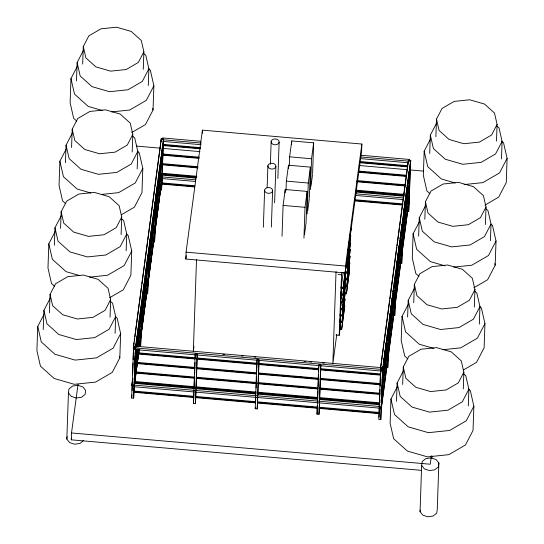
<?xml version="1.0" encoding="UTF-8"?>
<svg xmlns="http://www.w3.org/2000/svg" width="544" height="544" viewBox="0 0 544 544"><rect width="100%" height="100%" fill="white"/><g stroke="black" fill="none" stroke-linecap="round" stroke-linejoin="round"><path stroke-width="0.82" d="M43.806 314.772L37.747 326.414L36.904 350.622L40.44 366.146L54.142 378.474L74.331 384.309L95.594 382.085L112.248 372.402L119.816 357.85L120.659 333.642L117.123 318.124L115.253 316.438M43.234 329.596L43.908 310.4L50.456 297.806M55.257 231.431L48.824 243.8L47.974 268.008L51.517 283.526L54.631 286.328M49.422 312.746L50.062 294.379L55.597 283.744L67.762 276.665L83.3 275.046L98.056 279.31L108.066 288.32L110.65 299.662L110.038 317.186M54.366 245.31L54.978 227.78L61.146 215.927M65.953 149.546L59.894 161.187L59.051 185.395L62.587 200.913L65.702 203.714M60.554 228.46L61.139 211.766L66.667 201.13L78.832 194.052L94.377 192.426L109.126 196.69L119.143 205.7L121.727 217.042L121.115 234.573M65.443 162.697L66.055 145.166L72.604 132.573M77.404 66.205L70.972 78.574L70.122 102.782L73.664 118.3L76.779 121.101M71.57 147.512L72.209 129.152L77.744 118.517L89.91 111.438L105.448 109.813L120.204 114.077L130.213 123.087L132.797 134.429L132.185 151.96M76.486 80.92L77.126 62.553L83.674 49.96M83.518 440.558L79.907 443.455L74.589 444.224L69.598 442.558L66.837 439.103L68.449 392.884L68.979 388.953L72.59 386.05L77.908 385.288L82.899 386.954L85.66 390.408L85.129 394.339L81.518 397.242L76.201 398.011L71.21 396.345L68.449 392.884M82.674 64.063L83.286 46.532L88.815 35.904L100.98 28.825L116.525 27.2L131.274 31.464L141.284 40.474L143.874 51.816L143.262 69.346M421.566 470.363L71.278 439.831L71.516 432.956L78.05 384.2M115.076 333.343L115.654 316.649L112.594 303.219L110.099 300.975M126.147 250.73L126.732 234.036L123.665 220.606L121.795 218.919M126.33 233.825L128.194 235.511L131.736 251.029L130.886 275.237L123.318 289.789L109.568 297.786M137.19 168.953L137.802 151.422L134.742 137.992L132.246 135.742M133.307 346.895L135.701 347.099L163.608 138.91L161.214 138.706L133.253 348.541L134.042 342.666M134.191 386.634L133.647 398.147L131.655 397.977L133.579 347.011M131.906 394.849L131.655 397.977M132.056 390.653L132.464 378.903M132.614 374.707L133.022 362.957M133.137 359.604L133.545 347.854M381.473 371.056L381.766 367.669L134.62 346.134L134.388 347.868L134.334 349.513L381.473 371.056L381.704 369.322M133.647 398.147L135.374 348.636L133.382 348.459M134.28 384.112L135.483 349.704M137.401 151.212L139.271 152.891L142.807 168.416L141.964 192.624L134.395 207.176L121.366 214.751M140.495 296.643L140.556 294.964L140.359 296.412M148.294 85.503L148.879 68.809L145.812 55.379L143.317 53.128M139.298 345.984L140.624 346.1L141.005 335.192M141.066 333.513L142.351 296.589M142.548 295.14L140.624 346.1M131.716 132.559L145.466 124.556L153.034 110.004L153.884 85.796L150.341 70.278L148.471 68.598M148.009 282.302L147.601 294.052L148.172 281.697M148.07 280.629L149.274 246.214M148.233 280.017L149.525 243.093M153.245 241.89L154.578 242.005L156.278 193.331M155.149 229.65L154.578 242.005M155.237 227.134L156.502 191.046M161.214 138.706L160.936 142.032M161.228 141.95L161.289 140.27M160.222 189.842L161.554 189.958L163.282 140.447M162.098 178.446L161.554 189.958M162.214 175.086L163.241 145.71M163.302 144.031L163.39 141.515M185.83 259.046L186.068 252.171L202.422 130.145L361.869 144.044L361.631 150.919L345.277 272.945L185.83 259.046L186.279 255.68M193.304 351.716L196.527 259.454M202.32 133.205L202.422 130.145M193.44 403.362L195.167 353.845L197.159 354.015L195.432 403.532L193.44 403.362L193.78 397.718M193.841 396.039L193.929 393.523M194.099 388.484L194.487 377.577M194.602 374.218L195.01 362.467M195.16 358.272L195.303 354.076M195.976 392.013L195.432 403.532M196.064 389.497L196.445 378.59M196.506 376.91L197.268 355.089M255.224 408.748L256.952 359.23L258.944 359.4L257.217 408.918L255.224 408.748L255.422 407.3M255.626 401.424L255.768 397.229M256.095 387.994L256.503 376.244M256.652 372.048L257.033 361.141M263.344 227.229L264.642 190.094M257.761 397.399L257.217 408.918M257.849 394.883L259.053 360.475M267.131 187.748L267.9 165.804M270.361 164.302L271.157 141.515M271.347 227.079L272.619 190.788A4.005 2.91 2 0 0 266.975 187.762A4.005 2.91 2 0 0 266.302 192.766A4.005 2.91 2 0 0 272.619 190.788M274.604 202.79L275.869 166.498A4.005 2.91 2 0 0 270.225 163.472A4.005 2.91 2 0 0 269.559 168.484A4.005 2.91 2 0 0 275.869 166.498M277.862 178.5L279.126 142.208A4.005 2.91 2 0 0 273.482 139.182A4.005 2.91 2 0 0 272.809 144.194A4.005 2.91 2 0 0 279.126 142.208M282.023 236.212L283.098 205.408L285.226 189.509L307.156 191.42L306.048 223.054L304.477 234.77M285.11 192.834L285.226 189.509M286.035 190.278L286.355 181.118L288.483 165.22L310.406 167.13L309.332 197.928M288.368 168.545L288.483 165.22M289.286 165.988L289.612 156.835L291.74 140.93L313.664 142.841L312.589 173.645M291.625 144.262L291.74 140.93M303.946 238.122L305.021 207.318L307.156 191.42M307.204 213.833L308.278 183.029L310.406 167.13M310.454 189.543L311.535 158.746L313.664 142.841M317.009 414.127L318.736 364.616L320.729 364.786L319.002 414.304L317.009 414.127L317.438 405.974M317.676 399.255L317.968 390.864M318.111 386.668L318.526 374.918M318.641 371.559L318.696 369.886M318.757 368.206L318.845 365.684M319.546 402.784L319.002 414.304M319.634 400.268L320.865 365.024M336.042 271.619L332.819 363.875L336.763 334.465M336.008 335.022L339.191 335.301L341.646 272.258M340.537 322.116L339.626 329.412L341.625 329.589L344.746 305.769L341.625 329.589M341.863 322.708L344.984 298.887L341.863 322.708L339.871 322.538L340.782 315.241M341.02 308.36L340.109 315.656L342.101 315.833L345.202 292.699L345.229 292.012L343.896 291.897M342.339 308.958L345.467 285.138L342.339 308.958L340.347 308.781L341.258 301.485M341.503 294.61L340.592 301.906L342.584 302.076L345.685 278.943L345.705 278.256L344.379 278.14M342.822 295.202L345.95 271.381L342.822 295.202L340.83 295.025L341.741 287.728M343.176 272.456L341.068 288.15L343.06 288.327L346.161 265.193M342.101 315.833L345.229 292.012M342.584 302.076L345.705 278.256M343.06 288.327L345.522 269.464M344.733 278.433L344.794 276.753M345.277 272.945L345.515 266.064L361.869 144.044M344.434 293.556L346.426 293.733L349.554 269.912L348.221 269.797M346.671 286.858L349.792 263.038L346.671 286.858L345.338 286.736M344.916 279.806L346.909 279.976L350.03 256.156L348.704 256.04M347.147 273.102L350.275 249.281L347.147 273.102L345.821 272.986M347.392 266.22L350.513 242.406L347.392 266.22L186.068 252.171M349.554 269.912L346.426 293.733M350.03 256.156L346.909 279.976M379.018 417.228L379.338 408M379.576 401.282L379.984 389.538M380.1 386.179L380.48 375.265M380.786 419.689L382.52 370.172L380.521 370.002L378.794 419.512L380.786 419.689L382.65 370.41M381.548 405.776L381.487 407.429L409.448 197.594L381.024 409.564M382.84 368.642L382.786 370.294L410.747 160.453L408.354 160.249L380.453 368.438L382.84 368.642L410.747 160.453M387.444 319.634L387.498 317.954M386.437 367.526L387.763 367.642L389.49 318.124M389.626 318.362L387.763 367.642M394.584 266.975L394.672 264.459L394.475 265.907M397.399 386.621L390.966 398.99L390.116 423.198L393.659 438.722L407.354 451.051L427.543 456.885L448.814 454.662L465.46 444.978L473.028 430.426L473.878 406.218L470.336 390.701L468.472 389.014M393.414 315.479L394.74 315.595L395.121 304.688M395.182 303.008L396.467 266.077M396.637 265.472L394.74 315.595M401.588 214.091L401.649 212.412L401.452 213.86M396.481 401.336L397.12 382.976L403.288 371.124M400.391 263.432L401.717 263.548L402.125 251.797M402.186 250.118L403.444 214.03M403.641 212.588L401.717 263.548M408.095 304.735L402.036 316.377L401.193 340.585L404.729 356.102L407.844 358.904M409.612 161.133L409.666 159.48L360.577 155.203M402.669 384.486L403.281 366.955L408.809 356.32L420.974 349.241L436.519 347.623L451.268 351.886L461.285 360.896L463.869 372.239L463.284 388.933M407.368 211.385L408.694 211.5L409.102 199.75M409.163 198.07L410.366 163.662M409.265 199.145L408.694 211.5M409.326 197.465L410.618 160.541L409.285 160.426M407.612 317.057L408.197 300.356L414.358 288.504M419.166 222.122L413.114 233.764L412.264 257.972L415.806 273.489L418.921 276.291M413.712 302.702L414.351 284.342L419.886 273.707L432.052 266.628L447.59 265.003L462.346 269.266L472.355 278.276L474.939 289.619L474.327 307.149M418.628 236.11L419.268 217.743L425.816 205.149M430.617 138.781L424.184 151.15L423.341 175.358L426.877 190.876L429.991 193.678M424.816 219.252L425.428 201.729L430.957 191.094L443.122 184.015L458.667 182.39L473.416 186.653L483.426 195.663L486.016 207.006L485.404 224.536M429.699 153.496L430.345 135.13L436.506 123.277M420.05 511.68L421.661 465.46L422.192 461.53L425.802 458.626L431.12 457.864L436.111 459.53L438.872 462.985L437.26 509.198L436.73 513.128L433.119 516.032L427.802 516.8L422.81 515.134L420.05 511.68L420.26 510.102M435.887 136.639L436.499 119.109L442.027 108.48L454.199 101.402L469.737 99.776L484.493 104.04L494.503 113.05L497.087 124.392L496.502 141.086M468.289 405.919L468.874 389.225L465.807 375.795L463.937 374.109M479.332 324.142L479.944 306.612L476.884 293.182L474.388 290.938M479.543 306.401L481.413 308.088L484.949 323.605L484.106 347.813L476.537 362.365L463.502 369.94M490.436 240.693L491.021 223.999L487.954 210.569L485.459 208.318M473.851 287.749L487.608 279.752L495.176 265.2L496.026 240.992L492.483 225.468L491.239 224.346M501.48 158.916L502.092 141.386L499.032 127.956L497.155 126.269M501.69 141.175L503.56 142.854L507.096 158.372L506.253 182.58L498.685 197.132L484.928 205.136M66.837 439.103L67.15 436.744M71.278 439.831L71.502 438.151M134.266 340.986L134.606 338.47M134.83 336.79L141.692 285.586M141.916 283.907L144.391 265.438M144.616 263.758L147.655 241.094M147.88 239.414L154.741 188.204M154.972 186.524L157.447 168.055M157.672 166.382L160.704 143.711M135.68 346.154L136.578 339.442M136.789 338.259L137.088 335.553M137.353 334.057L137.652 331.357M137.911 329.861L138.251 327.345M138.475 325.666L138.815 323.143M138.944 321.81L139.284 319.294M139.488 318.111L139.842 315.098M140.053 313.908L140.352 311.209M140.617 309.713L140.971 306.7M141.175 305.517L141.515 303.001M142.208 297.466L142.542 294.95M142.752 293.767L143.67 286.552M143.874 285.369L144.214 282.853M144.439 281.173L144.738 278.467M145.003 276.978L145.248 274.802M145.472 273.122L146.316 266.716M146.581 265.22L146.934 262.208M147.138 261.025L147.438 258.318M147.703 256.829L148.043 254.306M148.267 252.627L148.6 250.111M149.28 245.072L149.634 242.06M149.838 240.876L150.144 238.177M150.402 236.681L150.702 233.974M150.967 232.485L151.307 229.962M151.531 228.283L151.864 225.767M151.994 224.434L152.334 221.911M152.544 220.728L152.898 217.716M153.102 216.532L153.401 213.833M153.666 212.337L154.02 209.324M154.231 208.141L154.564 205.618M154.795 203.939L155.128 201.423M155.258 200.09L155.598 197.567M155.802 196.384L156.72 189.176M156.93 187.993L157.27 185.47M157.495 183.79L157.794 181.091M158.052 179.595L158.297 177.419M158.522 175.746L159.365 169.34M159.63 167.844L159.984 164.832M160.194 163.649L160.494 160.942M160.759 159.446L161.058 156.747M161.316 155.251L161.656 152.735M161.786 151.395L162.574 145.52M135.871 347.072L163.438 141.406M134.613 361.128L135.007 358.299M135.177 356.932L136.19 349.377M136.53 346.861L141.311 311.29M141.705 308.244L148.396 258.407M148.736 255.884L155.258 207.196M155.822 203L162.234 155.149M134.654 361.318L136.224 349.561M136.564 347.045L141.29 311.787M141.739 308.428L148.383 258.903M148.832 255.544L155.244 207.692M155.808 203.497L162.221 155.645M132.464 380.671L131.954 385.682L132.518 381.48M134.613 368.24L136.53 353.967M136.864 351.451L137.088 349.772M137.544 346.412L139.794 329.623M141.705 315.357L146.656 278.419M148.233 266.662L148.566 264.146M148.791 262.466L153.632 226.372M155.319 213.778L160.718 173.482M134.654 368.424L137.244 349.119M137.482 346.943L140.971 320.919M141.739 315.54L147.948 268.872M148.267 266.852L155.04 215.988M155.264 214.309L161.901 164.778M134.089 379.732L138.142 349.513M138.482 346.99L140.746 329.705M141.182 326.842L147.614 278.501M148.267 273.958L154.7 225.617M155.264 221.415L161.677 173.57M133.545 390.544L133.776 388.865M134.402 384.241L139.06 349.411M139.468 346.46L162.309 176.052M133.532 391.041L133.756 389.361M134.769 381.806L138.366 354.94M138.598 353.26L138.931 350.744M139.495 346.548L140.284 340.673M140.617 338.15L147.261 288.626M147.71 285.267L154.122 237.415M154.795 232.376L161.214 184.532M134.572 384.207L139.189 349.792M139.638 346.433L162.139 178.541M193.644 349.194L193.984 346.678M307.734 210.48L309.305 198.764M310.991 186.191L312.562 174.474M340.83 295.025L341.714 288.415M340.809 300.254L341.584 294.467M345.732 268.11L346.079 265.329M347.895 251.784L348.779 245.174M349.003 243.522L349.33 241.04M349.554 239.387L349.887 236.912M350.105 235.26L350.438 232.778M350.662 231.125L350.996 228.65L350.635 231.812M340.347 308.781L341.346 301.349M347.868 252.47L350.418 233.464M340.333 314.004L340.993 309.046M339.871 322.538L340.864 315.098M339.742 328.59L340.626 321.98M339.191 335.301L340.32 326.89M344.114 298.608L344.338 296.922M380.616 368.404L383.772 344.903M383.996 343.223L386.471 324.754M386.696 323.075L389.735 300.41M389.96 298.731L396.821 247.52M397.045 245.84L399.52 227.378M399.745 225.699L402.784 203.028M403.009 201.355L408.184 162.738M409.666 159.48L409.435 161.214L360.346 156.937M382.146 372.735L382.486 370.212M382.656 368.846L383.044 366.017M383.214 364.65L383.5 362.658M383.778 360.454L384.118 357.932M384.282 356.782L384.622 354.266M384.846 352.587L385.186 350.071M385.41 348.391L385.744 345.868M385.914 344.502L386.199 342.509M386.478 340.306L386.818 337.783M387.042 336.104L387.321 334.118M387.546 332.438L387.886 329.922M388.11 328.243L388.45 325.72M389.178 320.158L389.518 317.642M389.742 315.962L390.082 313.439M390.306 311.76L390.585 309.774M390.81 308.094L391.204 305.048M391.374 303.899L391.707 301.376M391.938 299.696L392.217 297.493M392.442 295.814L392.782 293.291M393.006 291.618L393.285 289.626M393.57 287.416L393.849 285.43M394.074 283.75L394.414 281.234M394.638 279.555L394.971 277.032M395.196 275.352L395.427 273.673M396.27 267.267L396.549 265.282M396.834 263.072L397.168 260.556M397.338 259.406L397.671 256.884M397.902 255.211L398.235 252.688M398.46 251.008L398.8 248.492M398.97 247.126L399.248 245.133M399.534 242.923L399.867 240.407M400.092 238.728L400.377 236.742M400.656 234.532L400.935 232.54M401.159 230.86L401.499 228.344M401.724 226.664L402.064 224.148M402.288 222.469L402.512 220.789M403.356 214.384L403.634 212.391M403.92 210.188L404.26 207.665M404.423 206.516L404.763 204M404.988 202.32L405.328 199.804M405.552 198.125L405.831 195.915M406.055 194.235L406.341 192.25M406.62 190.04L406.898 188.047M407.184 185.844L407.463 183.852M407.687 182.172L408.027 179.656M408.252 177.976L408.53 175.766M408.816 173.781L409.149 171.258M409.374 169.578L409.598 167.906M382.126 373.232L383.03 366.513M383.255 364.834L383.595 362.318M383.819 360.638L384.152 358.115M384.377 356.436L384.601 354.763M384.832 353.083L385.73 346.365M385.954 344.685L386.294 342.169M386.519 340.49L386.852 337.974M387.076 336.294L387.308 334.614M387.641 332.092L388.43 326.216M389.218 320.341L389.558 317.825M389.783 316.146L390.116 313.623M390.34 311.95L390.68 309.427M390.905 307.748L391.694 301.872M391.918 300.193L392.258 297.677M392.482 295.997L392.816 293.481M393.04 291.802L393.38 289.279M393.604 287.599L393.944 285.083M394.169 283.404L394.393 281.724M394.618 280.044L394.958 277.528M395.182 275.849L395.522 273.333M396.304 267.458L396.644 264.935M396.868 263.255L397.208 260.739M397.433 259.06L397.657 257.38M397.882 255.7L398.779 248.989M399.004 247.309L399.344 244.786M399.568 243.114L399.908 240.591M400.132 238.911L400.357 237.232M400.697 234.716L401.486 228.84M401.71 227.161L402.043 224.645M402.268 222.965L402.608 220.442M403.396 214.567L403.73 212.051M403.961 210.372L404.743 204.496M404.967 202.817L405.307 200.301M405.532 198.621L405.872 196.098M406.096 194.419L406.436 191.903M406.66 190.223L406.994 187.707M407.218 186.028L407.449 184.348M407.782 181.832L408.007 180.152M408.231 178.473L408.571 175.95M408.796 174.277L409.136 171.754M409.36 170.075L409.693 167.559M410.421 161.983L410.618 160.541M382.133 380.338L388.45 332.833M388.654 331.65L388.994 329.134M389.218 327.454L395.427 280.786M395.746 278.759L402.512 227.902M402.832 225.876L409.476 176.344M379.154 405.572L379.379 403.893M379.719 401.377L379.943 399.697M381.589 391.15L388.11 342.462M388.674 338.266L395.087 290.414M395.706 285.688L402.064 238.367M402.234 237L402.512 235.008M402.798 232.798L409.156 185.477M381.568 391.646L388.096 342.958M388.661 338.756L395.073 290.911M395.746 285.872L402.05 238.864M402.274 237.184L402.499 235.504M402.832 232.988L409.027 186.816M381.024 402.458L387.777 352.09M388.096 350.064L394.862 299.2M395.182 297.18L401.73 247.996M402.274 244.29L408.707 195.949M431.392 455.818L430.27 464.222L71.516 432.956M431.718 458.49L432.058 455.974M438.872 462.985L438.348 466.915L434.731 469.819L429.413 470.587L424.422 468.921L421.661 465.46M143.874 51.816L138.339 62.451L126.174 69.53L110.629 71.148L95.88 66.885L85.87 57.875L83.286 46.532M148.879 68.809L142.324 81.403L127.922 89.78L109.514 91.705L92.045 86.652L80.186 75.983L77.126 62.553M153.884 85.796L146.309 100.348L129.662 110.038L111.67 111.914M132.797 134.429L127.269 145.064L115.104 152.143L99.559 153.768L84.81 149.498L74.793 140.488L72.209 129.152M137.802 151.422L131.254 164.016L116.844 172.394L98.437 174.318L80.968 169.266L69.115 158.596L66.055 145.166M142.807 168.416L135.238 182.968L118.592 192.651L101.408 194.446M121.727 217.042L116.192 227.678L104.026 234.756L88.488 236.382L73.732 232.118L63.723 223.108L61.139 211.766M126.732 234.036L120.176 246.629L105.774 255.007L87.366 256.931L69.897 251.886L58.045 241.216L54.978 227.78M131.736 251.029L124.168 265.581L107.515 275.264L89.522 277.148M110.65 299.662L105.121 310.291L92.956 317.37L77.411 318.995L62.662 314.731L52.646 305.721L50.062 294.379M115.654 316.649L109.106 329.242L94.697 337.627L76.296 339.544L58.82 334.499L46.968 323.83L43.908 310.4M120.659 333.642L113.091 348.194L96.444 357.877L75.174 360.101L54.985 354.266L41.29 341.938L37.747 326.414M497.087 124.392L491.558 135.028L479.386 142.106L463.848 143.725L449.092 139.461L439.083 130.451L436.499 119.109M502.092 141.386L495.543 153.979L481.134 162.357L462.726 164.281L445.257 159.229L433.405 148.56L430.345 135.13M507.096 158.372L499.528 172.924L482.875 182.614L464.066 184.579M486.016 207.006L480.481 217.641L468.316 224.72L452.771 226.345L438.022 222.074L428.012 213.064L425.428 201.729M491.021 223.999L484.466 236.592L470.064 244.97L451.656 246.894L434.187 241.842L422.328 231.173L419.268 217.743M496.026 240.992L488.451 255.544L471.804 265.227L453.812 267.104M474.939 289.619L469.411 300.254L457.246 307.333L441.701 308.958L426.945 304.694L416.935 295.684L414.351 284.342M479.944 306.612L473.396 319.206L458.986 327.583L440.579 329.508L423.11 324.462L411.257 313.793L408.197 300.356M484.949 323.605L477.38 338.157L460.734 347.84L442.734 349.724M463.869 372.239L458.334 382.867L446.168 389.946L430.63 391.571L415.874 387.308L405.865 378.298L403.281 366.955M468.874 389.225L462.318 401.819L447.916 410.203L429.508 412.121L412.039 407.075L400.187 396.406L397.12 382.976M473.878 406.218L466.303 420.77L449.657 430.454L428.386 432.677L408.204 426.843L394.502 414.514L390.966 398.99M200.614 141.263L162.527 137.945L162.296 139.679L201.226 143.072M161.48 138.822L162.812 138.938M163.084 141.399L201.171 144.718M360.291 158.59L408.53 162.792M163.098 144.371L200.342 147.614M359.462 161.48L407.701 165.689M163.084 144.86L164.778 145.01M362.828 162.275L364.521 162.418M163.01 145.064L200.246 148.308M360.21 162.248L407.606 166.382M162.989 145.554L200.233 148.804M360.196 162.744L407.592 166.879M289.612 156.835L311.535 158.746M136.503 146.091L160.194 148.158M162.731 148.376L199.961 151.62M359.033 165.485L407.259 169.687M409.795 169.912L423.334 171.095M162.765 153.993L199.158 157.168M359.122 171.108L406.518 175.243M195.758 157.366L197.452 157.515M162.67 154.693L199.063 157.862M359.026 171.802L406.429 175.936M162.656 155.183L199.05 158.358M358.163 172.224L406.409 176.433M162.425 163.622L197.975 166.722M357.095 180.594L405.334 184.797M162.336 164.315L197.88 167.416M357 181.288L405.246 185.49M162.316 164.812L197.866 167.912M356.986 181.778L405.226 185.987M286.355 181.118L308.278 183.029M162.092 173.25L196.792 176.276M355.912 190.148L404.151 194.351M373.667 192.188L375.36 192.338M161.153 173.869L196.697 176.97M355.817 190.842L404.063 195.044M161.983 174.44L196.683 177.466M355.803 191.332L404.042 195.541M162.078 175.154L195.935 178.106M355.898 192.046L404.138 196.248M160.997 176.814L195.697 179.84M355.66 193.78L403.063 197.914M161.786 178.541L195.643 181.485M355.606 195.432L403.002 199.56M161.758 182.879L194.766 185.756M354.729 199.702L402.968 203.905M161.738 183.376L164.274 183.593M161.663 183.573L194.67 186.449M354.634 200.396L402.88 204.598M161.643 184.069L194.657 186.946M354.62 200.886L402.859 205.095M283.098 205.408L305.021 207.318M345.42 265.363L347.412 265.533M345.841 272.299L347.174 272.415M338.116 274.502L341.306 274.781M344.937 279.113L346.929 279.29M345.365 286.049L346.691 286.164M341.095 287.463L343.087 287.633M345.12 292.93L346.453 293.046M340.857 294.338L342.849 294.515M340.612 301.22L342.604 301.39M340.374 308.094L342.366 308.264M340.136 314.969L342.128 315.146M339.891 321.851L341.884 322.021M339.653 328.726L341.646 328.896M222.897 354.294L224.59 354.443M241.502 355.919L243.188 356.062M254.184 357.02L255.877 357.17M304.069 361.372L305.762 361.515M309.992 361.889L311.678 362.032M322.674 362.991L324.367 363.14M134.388 347.868L381.528 369.403M135.198 352.56L195.289 357.796M196.982 357.938L257.074 363.181M258.767 363.324L318.859 368.567M320.552 368.71L380.644 373.952M218.124 360.278L219.817 360.427M268.056 364.636L269.749 364.779M336.614 370.607L338.307 370.756M135.102 353.253L195.194 358.489M196.887 358.639L256.979 363.875M258.672 364.018L318.764 369.26M320.457 369.403L380.548 374.646M135.082 353.743L195.18 358.986M196.867 359.128L256.965 364.371M258.658 364.514L318.75 369.757M320.443 369.9L380.535 375.136M134.858 362.182L194.949 367.424M196.642 367.567L256.734 372.81M258.427 372.953L318.519 378.196M320.212 378.338L380.304 383.574M182.24 366.812L183.933 366.955M232.172 371.164L233.866 371.307M300.73 377.142L302.423 377.284M134.769 362.875L194.861 368.118M196.554 368.261L256.646 373.504M258.339 373.646L318.43 378.889M320.124 379.032L380.215 384.275M134.749 363.372L194.84 368.614M196.534 368.757L256.625 373.993M258.318 374.143L318.41 379.379M320.103 379.528L380.195 384.764M134.524 371.81L194.616 377.053M196.309 377.196L256.401 382.432M258.094 382.582L318.186 387.818M319.879 387.967L379.97 393.203M146.356 373.34L148.05 373.49M196.289 377.692L197.982 377.842M258.074 383.078L259.767 383.228M264.846 383.67L266.54 383.812M134.429 372.504L194.521 377.747M196.214 377.89L256.306 383.132M257.999 383.275L318.09 388.511M319.784 388.661L379.875 393.897M134.416 373L194.507 378.236M196.2 378.386L256.292 383.622M257.985 383.772L318.077 389.008M319.77 389.157L379.862 394.393M134.184 381.439L194.276 386.675M195.969 386.825L256.061 392.061M257.754 392.21L317.852 397.446M319.539 397.596L379.637 402.832M160.405 384.22L162.098 384.37M228.963 390.198L230.656 390.347M360.148 401.635L361.842 401.778M134.096 382.133L194.188 387.369M195.881 387.518L255.972 392.754M257.666 392.904L317.757 398.14M319.45 398.29L379.542 403.526M134.076 382.629L194.167 387.865M195.86 388.015L255.952 393.251M257.645 393.4L317.737 398.636M319.43 398.786L379.522 404.022M134.171 383.343L194.262 388.579M195.956 388.729L256.047 393.965M257.74 394.108L317.832 399.35M319.525 399.493L379.617 404.736M133.851 391.068L193.943 396.304M195.636 396.454L255.728 401.69M257.421 401.839L317.512 407.075M319.206 407.225L379.297 412.461M311.569 407.055L313.262 407.204M133.756 391.762L193.848 396.998M195.541 397.147L255.632 402.383M257.326 402.533L317.417 407.769M319.11 407.918L379.202 413.154M133.742 392.258L193.834 397.494M195.527 397.644L255.619 402.88M257.312 403.029L317.404 408.265M319.097 408.415L379.188 413.651M455.151 182.968L441.422 178.996L427.727 166.668L424.184 151.15M102.741 110.622L88.21 106.42L74.508 94.092L70.972 78.574M444.883 265.812L430.352 261.61L416.65 249.281L413.114 233.764M90.862 193.004L77.132 189.033L63.437 176.705L59.894 161.187M433.813 348.425L419.274 344.23L405.579 331.894L402.036 316.377M79.784 275.618L66.062 271.653L52.36 259.318L48.824 243.8M494.802 263.561L495.176 265.2M152.66 108.372L153.034 110.004M119.442 356.218L119.816 357.85M133.09 385.002L133.035 386.655L380.174 408.19L380.236 406.545L133.09 385.002M347.65 258.658L347.63 259.345L350.751 235.525L347.65 258.658"/></g></svg>
